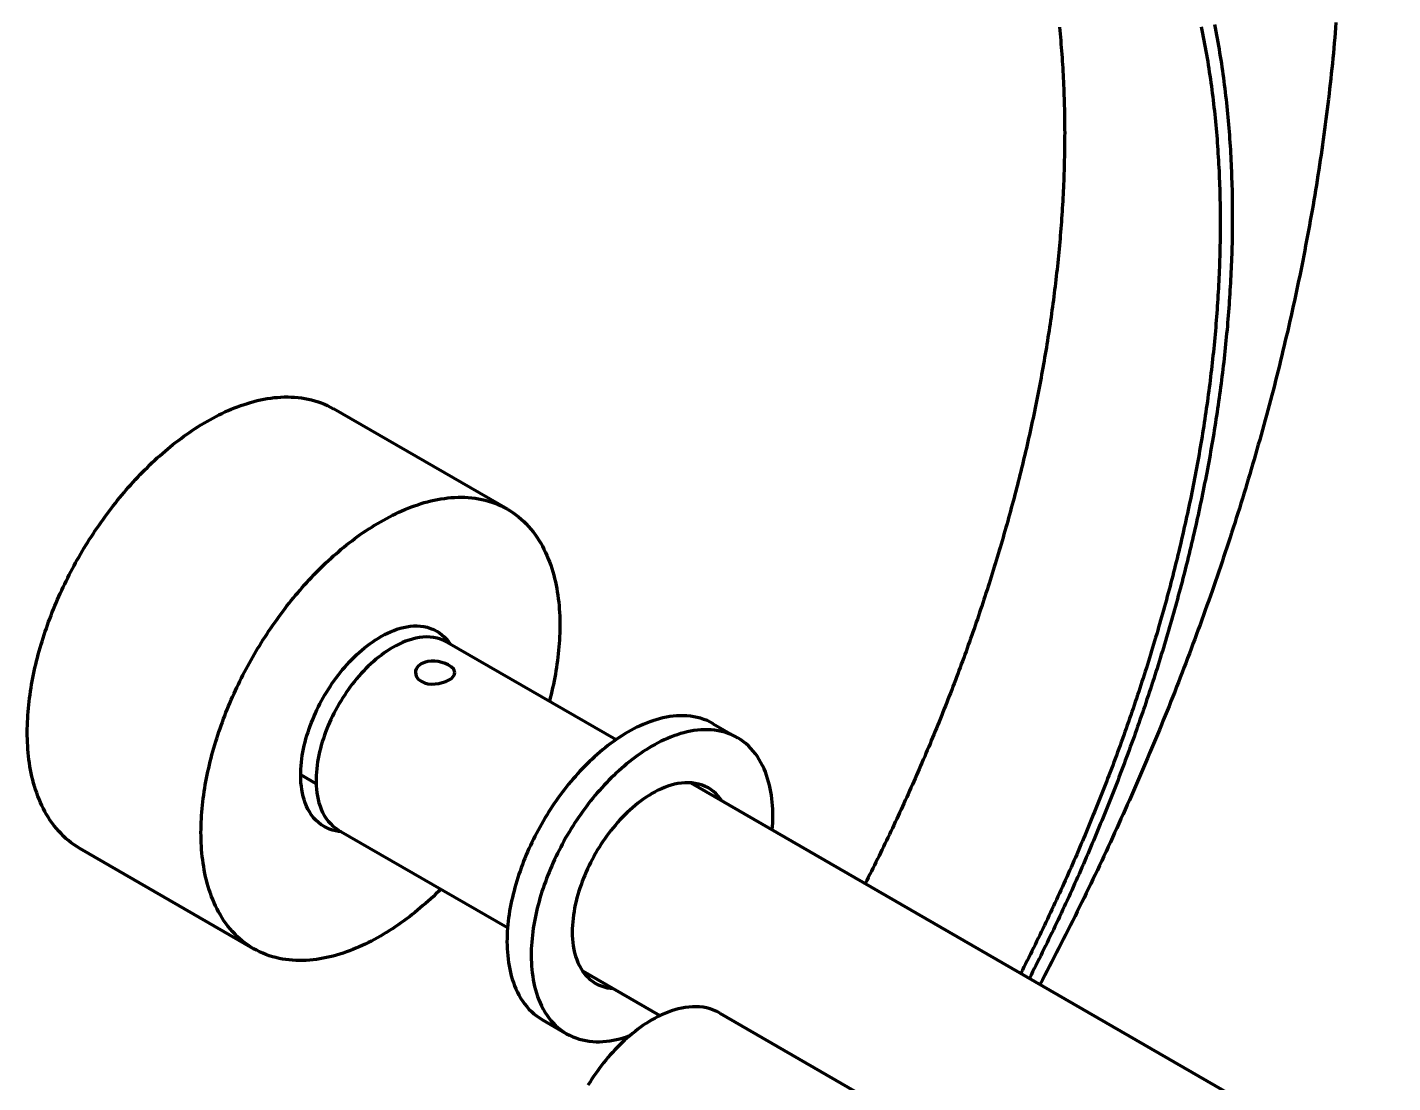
# Model space of a CAD drawing. Header units: millimetres. Extents: x 0 to 841, y 0 to 594.
# Drawn here: x 407.47 to 439.43, y 156.1 to 180.8 of the extents above; entities that cross this region are included whole.
import ezdxf

# ---------------------------------------------------------------- set-up
doc = ezdxf.new("R2010")
doc.units = ezdxf.units.MM
doc.layers.add('01-VISIBLE', color=7, linetype='CONTINUOUS', lineweight=70)

msp = doc.modelspace()

# ---------------------------------------------------------------- linework, layer by layer
at = {"layer": '01-VISIBLE'}
for p, q in [((418.702, 169.523), (414.636, 171.87)), ((417.291, 166.411), (421.248, 164.127)), ((423.523, 164.499), (424.088, 164.172)), ((414.227, 163.092), (413.865, 163.301)), ((422.999, 163.116), (495.337, 121.351)), ((414.751, 162.011), (418.708, 159.727)), ((412.762, 159.234), (408.696, 161.582)), ((420.459, 158.716), (422.275, 157.668)), ((419.523, 157.571), (420.088, 157.244)), ((423.676, 157.726), (493.152, 117.614))]:
    msp.add_line(p, q, dxfattribs=at)
for points in [[(438.099, 180.91), (438.09, 180.791), (438.08, 180.671), (438.07, 180.552), (438.059, 180.433), (438.049, 180.313), (438.038, 180.194), (438.026, 180.075), (438.014, 179.956), (438.002, 179.836), (437.99, 179.717), (437.977, 179.598), (437.964, 179.479), (437.951, 179.36), (437.937, 179.241), (437.923, 179.122), (437.909, 179.003), (437.894, 178.884), (437.879, 178.766), (437.864, 178.647), (437.849, 178.528), (437.833, 178.409), (437.817, 178.291), (437.8, 178.172), (437.784, 178.053), (437.767, 177.935), (437.749, 177.816), (437.732, 177.698), (437.714, 177.579), (437.696, 177.461), (437.677, 177.343), (437.659, 177.224), (437.64, 177.106), (437.62, 176.988), (437.601, 176.87), (437.581, 176.752), (437.561, 176.634), (437.54, 176.516), (437.519, 176.398), (437.498, 176.28), (437.477, 176.162), (437.456, 176.044), (437.434, 175.926), (437.412, 175.809), (437.389, 175.691), (437.367, 175.573), (437.344, 175.456), (437.32, 175.338), (437.297, 175.221), (437.273, 175.104), (437.249, 174.986), (437.225, 174.869), (437.2, 174.752), (437.176, 174.635), (437.151, 174.517), (437.125, 174.4), (437.1, 174.283), (437.074, 174.166), (437.048, 174.049), (437.021, 173.933), (436.995, 173.816), (436.968, 173.699), (436.941, 173.583), (436.913, 173.466), (436.886, 173.349), (436.858, 173.233), (436.83, 173.117), (436.801, 173), (436.773, 172.884), (436.744, 172.768), (436.715, 172.651), (436.685, 172.535), (436.656, 172.419), (436.626, 172.303), (436.596, 172.187), (436.565, 172.072), (436.535, 171.956), (436.504, 171.84), (436.473, 171.724), (436.441, 171.609), (436.41, 171.493), (436.378, 171.378), (436.346, 171.262), (436.313, 171.147), (436.281, 171.032), (436.248, 170.917), (436.215, 170.802), (436.182, 170.686), (436.148, 170.571), (436.115, 170.457), (436.081, 170.342), (436.047, 170.227), (436.012, 170.112), (435.978, 169.998), (435.943, 169.883), (435.908, 169.768), (435.872, 169.654), (435.837, 169.54), (435.801, 169.425), (435.765, 169.311), (435.729, 169.197), (435.692, 169.083), (435.656, 168.969), (435.619, 168.855), (435.582, 168.741), (435.544, 168.627), (435.507, 168.513), (435.469, 168.4), (435.431, 168.286), (435.393, 168.173), (435.354, 168.059), (435.316, 167.946), (435.277, 167.833), (435.238, 167.719), (435.198, 167.606), (435.159, 167.493), (435.119, 167.38), (435.079, 167.267), (435.039, 167.155), (434.999, 167.042), (434.958, 166.929), (434.917, 166.817), (434.876, 166.704), (434.835, 166.592), (434.793, 166.479), (434.752, 166.367), (434.71, 166.255), (434.668, 166.143), (434.625, 166.031), (434.583, 165.919), (434.54, 165.807), (434.497, 165.695), (434.454, 165.583), (434.411, 165.472), (434.367, 165.36), (434.324, 165.248), (434.28, 165.137), (434.235, 165.026), (434.191, 164.914), (434.147, 164.803), (434.102, 164.692), (434.057, 164.581), (434.012, 164.47), (433.966, 164.359), (433.921, 164.249), (433.875, 164.138), (433.829, 164.027), (433.783, 163.917), (433.736, 163.807), (433.69, 163.696), (433.643, 163.586), (433.596, 163.476), (433.549, 163.366), (433.501, 163.256), (433.454, 163.146), (433.406, 163.036), (433.358, 162.926), (433.31, 162.817), (433.262, 162.707), (433.213, 162.597), (433.164, 162.488), (433.115, 162.379), (433.066, 162.27), (433.017, 162.16), (432.967, 162.051), (432.918, 161.942), (432.868, 161.834), (432.817, 161.725), (432.767, 161.616), (432.717, 161.508), (432.666, 161.399), (432.615, 161.291), (432.564, 161.182), (432.513, 161.074), (432.461, 160.966), (432.41, 160.858), (432.358, 160.75), (432.306, 160.642), (432.254, 160.534), (432.201, 160.426), (432.149, 160.319), (432.096, 160.211), (432.043, 160.104), (431.99, 159.997), (431.936, 159.889), (431.883, 159.782), (431.829, 159.675), (431.775, 159.568), (431.721, 159.461), (431.667, 159.355), (431.612, 159.248), (431.558, 159.141), (431.503, 159.035), (431.448, 158.929), (431.393, 158.822), (431.337, 158.716), (431.282, 158.61), (431.226, 158.504), (431.17, 158.398)], [(431.625, 180.808), (431.633, 180.728), (431.641, 180.649), (431.648, 180.569), (431.655, 180.489), (431.662, 180.409), (431.669, 180.329), (431.675, 180.25), (431.681, 180.17), (431.687, 180.09), (431.692, 180.01), (431.697, 179.93), (431.702, 179.85), (431.707, 179.77), (431.711, 179.69), (431.716, 179.61), (431.719, 179.53), (431.723, 179.45), (431.726, 179.37), (431.73, 179.29), (431.732, 179.21), (431.735, 179.13), (431.737, 179.05), (431.74, 178.97), (431.741, 178.89), (431.743, 178.81), (431.744, 178.73), (431.745, 178.649), (431.746, 178.569), (431.747, 178.489), (431.747, 178.409), (431.748, 178.329), (431.747, 178.249), (431.747, 178.169), (431.747, 178.089), (431.746, 178.009), (431.745, 177.929), (431.743, 177.849), (431.742, 177.768), (431.74, 177.688), (431.738, 177.608), (431.736, 177.528), (431.734, 177.448), (431.731, 177.368), (431.728, 177.288), (431.725, 177.208), (431.722, 177.128), (431.718, 177.048), (431.714, 176.968), (431.71, 176.888), (431.706, 176.808), (431.702, 176.728), (431.697, 176.648), (431.692, 176.568), (431.687, 176.488), (431.682, 176.408), (431.676, 176.328), (431.671, 176.249), (431.665, 176.169), (431.659, 176.089), (431.652, 176.009), (431.646, 175.929), (431.639, 175.849), (431.632, 175.77), (431.625, 175.69), (431.617, 175.61), (431.61, 175.53), (431.602, 175.451), (431.594, 175.371), (431.586, 175.291), (431.578, 175.212), (431.569, 175.132), (431.56, 175.052), (431.551, 174.973), (431.542, 174.893), (431.533, 174.814), (431.523, 174.734), (431.513, 174.655), (431.503, 174.575), (431.493, 174.496), (431.483, 174.416), (431.472, 174.337), (431.462, 174.257), (431.451, 174.178), (431.44, 174.099), (431.429, 174.019), (431.417, 173.94), (431.405, 173.861), (431.394, 173.782), (431.382, 173.703), (431.369, 173.623), (431.357, 173.544), (431.344, 173.465), (431.332, 173.386), (431.319, 173.307), (431.306, 173.228), (431.292, 173.149), (431.279, 173.07), (431.265, 172.991), (431.252, 172.912), (431.238, 172.833), (431.223, 172.755), (431.209, 172.676), (431.195, 172.597), (431.18, 172.518), (431.165, 172.44), (431.15, 172.361), (431.135, 172.282), (431.119, 172.204), (431.104, 172.125), (431.088, 172.046), (431.072, 171.968), (431.056, 171.89), (431.04, 171.811), (431.024, 171.733), (431.007, 171.654), (430.99, 171.576), (430.974, 171.498), (430.956, 171.419), (430.939, 171.341), (430.922, 171.263), (430.904, 171.185), (430.887, 171.107), (430.869, 171.029), (430.851, 170.951), (430.833, 170.873), (430.814, 170.795), (430.796, 170.717), (430.777, 170.639), (430.758, 170.561), (430.739, 170.483), (430.72, 170.405), (430.701, 170.328), (430.681, 170.25), (430.662, 170.172), (430.642, 170.095), (430.622, 170.017), (430.602, 169.94), (430.582, 169.862), (430.562, 169.785), (430.541, 169.707), (430.52, 169.63), (430.499, 169.552), (430.479, 169.475), (430.457, 169.398), (430.436, 169.321), (430.415, 169.244), (430.393, 169.166), (430.371, 169.089), (430.349, 169.012), (430.327, 168.935), (430.305, 168.858), (430.283, 168.781), (430.26, 168.704), (430.238, 168.628), (430.215, 168.551), (430.192, 168.474), (430.169, 168.397), (430.146, 168.321), (430.123, 168.244), (430.099, 168.168), (430.075, 168.091), (430.052, 168.015), (430.028, 167.938), (430.004, 167.862), (429.979, 167.785), (429.955, 167.709), (429.931, 167.633), (429.906, 167.557), (429.881, 167.48), (429.856, 167.404), (429.831, 167.328), (429.806, 167.252), (429.781, 167.176), (429.755, 167.1), (429.73, 167.024), (429.704, 166.949), (429.678, 166.873), (429.652, 166.797), (429.626, 166.721), (429.6, 166.646), (429.573, 166.57), (429.547, 166.494), (429.52, 166.419), (429.493, 166.344), (429.466, 166.268), (429.439, 166.193), (429.412, 166.117), (429.384, 166.042), (429.357, 165.967), (429.329, 165.892), (429.301, 165.817), (429.273, 165.742), (429.245, 165.667), (429.217, 165.592), (429.189, 165.517), (429.161, 165.442), (429.132, 165.367), (429.103, 165.292), (429.074, 165.217), (429.045, 165.143), (429.016, 165.068), (428.987, 164.994), (428.958, 164.919), (428.928, 164.845), (428.899, 164.77), (428.869, 164.696), (428.839, 164.621), (428.809, 164.547), (428.779, 164.473), (428.749, 164.399), (428.718, 164.325), (428.688, 164.251), (428.657, 164.177), (428.626, 164.103), (428.596, 164.029), (428.565, 163.955), (428.533, 163.881), (428.502, 163.807), (428.471, 163.734), (428.439, 163.66), (428.408, 163.586), (428.376, 163.513), (428.344, 163.439), (428.312, 163.366), (428.28, 163.293), (428.248, 163.219), (428.215, 163.146), (428.183, 163.073), (428.15, 163), (428.117, 162.927), (428.085, 162.854), (428.052, 162.781), (428.018, 162.708), (427.985, 162.635), (427.952, 162.562), (427.918, 162.489), (427.885, 162.417), (427.851, 162.344), (427.817, 162.271), (427.783, 162.199), (427.749, 162.126), (427.715, 162.054), (427.681, 161.981), (427.646, 161.909), (427.612, 161.837), (427.577, 161.765), (427.542, 161.693), (427.507, 161.621), (427.472, 161.549), (427.437, 161.477), (427.402, 161.405), (427.366, 161.333), (427.331, 161.261), (427.295, 161.189), (427.259, 161.118), (427.223, 161.046), (427.187, 160.974), (427.151, 160.903), (427.115, 160.832), (427.079, 160.76)], [(434.944, 180.816), (434.961, 180.735), (434.977, 180.653), (434.993, 180.572), (435.009, 180.49), (435.024, 180.408), (435.039, 180.326), (435.054, 180.244), (435.068, 180.162), (435.082, 180.08), (435.096, 179.998), (435.109, 179.916), (435.122, 179.834), (435.134, 179.752), (435.147, 179.67), (435.159, 179.587), (435.17, 179.505), (435.182, 179.422), (435.193, 179.34), (435.203, 179.257), (435.214, 179.175), (435.224, 179.092), (435.233, 179.01), (435.243, 178.927), (435.252, 178.844), (435.261, 178.762), (435.269, 178.679), (435.277, 178.596), (435.285, 178.513), (435.293, 178.43), (435.3, 178.348), (435.307, 178.265), (435.314, 178.182), (435.32, 178.099), (435.326, 178.016), (435.332, 177.933), (435.337, 177.85), (435.343, 177.767), (435.348, 177.684), (435.352, 177.601), (435.357, 177.518), (435.361, 177.435), (435.364, 177.351), (435.368, 177.268), (435.371, 177.185), (435.374, 177.102), (435.377, 177.019), (435.379, 176.936), (435.381, 176.853), (435.383, 176.769), (435.385, 176.686), (435.386, 176.603), (435.387, 176.52), (435.388, 176.437), (435.389, 176.353), (435.389, 176.27), (435.389, 176.187), (435.389, 176.104), (435.388, 176.021), (435.388, 175.938), (435.387, 175.854), (435.385, 175.771), (435.384, 175.688), (435.382, 175.605), (435.38, 175.522), (435.378, 175.438), (435.375, 175.355), (435.373, 175.272), (435.37, 175.189), (435.367, 175.106), (435.363, 175.023), (435.359, 174.94), (435.355, 174.857), (435.351, 174.774), (435.347, 174.69), (435.342, 174.607), (435.337, 174.524), (435.332, 174.441), (435.327, 174.358), (435.321, 174.275), (435.316, 174.192), (435.31, 174.109), (435.303, 174.026), (435.297, 173.943), (435.29, 173.86), (435.283, 173.778), (435.276, 173.695), (435.269, 173.612), (435.261, 173.529), (435.253, 173.446), (435.245, 173.363), (435.237, 173.281), (435.228, 173.198), (435.22, 173.115), (435.211, 173.032), (435.202, 172.95), (435.192, 172.867), (435.183, 172.784), (435.173, 172.702), (435.163, 172.619), (435.153, 172.537), (435.143, 172.454), (435.132, 172.372), (435.121, 172.289), (435.11, 172.207), (435.099, 172.124), (435.088, 172.042), (435.076, 171.959), (435.064, 171.877), (435.052, 171.795), (435.04, 171.712), (435.028, 171.63), (435.015, 171.548), (435.002, 171.466), (434.989, 171.384), (434.976, 171.301), (434.963, 171.219), (434.949, 171.137), (434.936, 171.055), (434.922, 170.973), (434.907, 170.891), (434.893, 170.809), (434.879, 170.727), (434.864, 170.645), (434.849, 170.564), (434.834, 170.482), (434.819, 170.4), (434.803, 170.318), (434.787, 170.237), (434.772, 170.155), (434.756, 170.073), (434.739, 169.992), (434.723, 169.91), (434.706, 169.829), (434.69, 169.747), (434.673, 169.666), (434.656, 169.584), (434.638, 169.503), (434.621, 169.421), (434.603, 169.34), (434.585, 169.259), (434.567, 169.178), (434.549, 169.097), (434.531, 169.015), (434.512, 168.934), (434.494, 168.853), (434.475, 168.772), (434.456, 168.691), (434.436, 168.61), (434.417, 168.529), (434.397, 168.449), (434.378, 168.368), (434.358, 168.287), (434.338, 168.206), (434.318, 168.126), (434.297, 168.045), (434.277, 167.964), (434.256, 167.884), (434.235, 167.803), (434.214, 167.723), (434.193, 167.642), (434.171, 167.562), (434.15, 167.482), (434.128, 167.401), (434.106, 167.321), (434.084, 167.241), (434.062, 167.161), (434.039, 167.08), (434.017, 167), (433.994, 166.92), (433.971, 166.84), (433.948, 166.76), (433.925, 166.681), (433.902, 166.601), (433.878, 166.521), (433.854, 166.441), (433.831, 166.361), (433.807, 166.282), (433.783, 166.202), (433.758, 166.123), (433.734, 166.043), (433.709, 165.964), (433.684, 165.884), (433.66, 165.805), (433.635, 165.725), (433.609, 165.646), (433.584, 165.567), (433.558, 165.488), (433.533, 165.409), (433.507, 165.33), (433.481, 165.251), (433.455, 165.172), (433.429, 165.093), (433.402, 165.014), (433.376, 164.935), (433.349, 164.856), (433.322, 164.777), (433.295, 164.699), (433.268, 164.62), (433.241, 164.541), (433.213, 164.463), (433.185, 164.384), (433.158, 164.306), (433.13, 164.228), (433.102, 164.149), (433.074, 164.071), (433.045, 163.993), (433.017, 163.915), (432.988, 163.837), (432.959, 163.758), (432.93, 163.68), (432.901, 163.603), (432.872, 163.525), (432.843, 163.447), (432.813, 163.369), (432.784, 163.291), (432.754, 163.214), (432.724, 163.136), (432.694, 163.058), (432.664, 162.981), (432.634, 162.903), (432.603, 162.826), (432.573, 162.749), (432.542, 162.671), (432.511, 162.594), (432.48, 162.517), (432.449, 162.44), (432.417, 162.363), (432.386, 162.286), (432.354, 162.209), (432.323, 162.132), (432.291, 162.055), (432.259, 161.978), (432.227, 161.901), (432.195, 161.825), (432.162, 161.748), (432.13, 161.671), (432.097, 161.595), (432.064, 161.518), (432.031, 161.442), (431.998, 161.366), (431.965, 161.289), (431.932, 161.213), (431.898, 161.137), (431.865, 161.061), (431.831, 160.985), (431.797, 160.909), (431.763, 160.833), (431.729, 160.757), (431.695, 160.681), (431.66, 160.606), (431.626, 160.53), (431.591, 160.454), (431.556, 160.379), (431.521, 160.303), (431.486, 160.228), (431.451, 160.152), (431.416, 160.077), (431.38, 160.002), (431.345, 159.927), (431.309, 159.851), (431.273, 159.776), (431.237, 159.701), (431.201, 159.626), (431.165, 159.551), (431.129, 159.477), (431.092, 159.402), (431.056, 159.327), (431.019, 159.253), (430.982, 159.178), (430.945, 159.103), (430.908, 159.029), (430.871, 158.955), (430.833, 158.88), (430.796, 158.806), (430.758, 158.732), (430.72, 158.658)], [(435.256, 180.868), (435.273, 180.785), (435.288, 180.702), (435.304, 180.619), (435.319, 180.536), (435.334, 180.453), (435.348, 180.37), (435.362, 180.286), (435.376, 180.203), (435.39, 180.12), (435.403, 180.036), (435.416, 179.953), (435.428, 179.869), (435.44, 179.786), (435.452, 179.702), (435.463, 179.618), (435.474, 179.535), (435.485, 179.451), (435.496, 179.367), (435.506, 179.283), (435.516, 179.199), (435.525, 179.115), (435.534, 179.031), (435.543, 178.948), (435.552, 178.863), (435.56, 178.779), (435.568, 178.695), (435.576, 178.611), (435.583, 178.527), (435.59, 178.443), (435.597, 178.359), (435.603, 178.275), (435.609, 178.19), (435.615, 178.106), (435.621, 178.022), (435.626, 177.938), (435.631, 177.853), (435.635, 177.769), (435.64, 177.685), (435.644, 177.6), (435.648, 177.516), (435.651, 177.431), (435.654, 177.347), (435.657, 177.263), (435.66, 177.178), (435.662, 177.094), (435.665, 177.009), (435.666, 176.925), (435.668, 176.841), (435.669, 176.756), (435.67, 176.672), (435.671, 176.587), (435.672, 176.503), (435.672, 176.418), (435.672, 176.334), (435.672, 176.249), (435.671, 176.165), (435.67, 176.08), (435.669, 175.996), (435.668, 175.912), (435.666, 175.827), (435.665, 175.743), (435.662, 175.658), (435.66, 175.574), (435.658, 175.489), (435.655, 175.405), (435.652, 175.321), (435.648, 175.236), (435.645, 175.152), (435.641, 175.068), (435.637, 174.983), (435.633, 174.899), (435.628, 174.815), (435.623, 174.73), (435.618, 174.646), (435.613, 174.562), (435.608, 174.477), (435.602, 174.393), (435.596, 174.309), (435.59, 174.225), (435.583, 174.14), (435.577, 174.056), (435.57, 173.972), (435.563, 173.888), (435.556, 173.804), (435.548, 173.72), (435.54, 173.636), (435.532, 173.551), (435.524, 173.467), (435.516, 173.383), (435.507, 173.299), (435.498, 173.215), (435.489, 173.131), (435.48, 173.047), (435.47, 172.964), (435.461, 172.88), (435.451, 172.796), (435.44, 172.712), (435.43, 172.628), (435.42, 172.544), (435.409, 172.461), (435.398, 172.377), (435.387, 172.293), (435.375, 172.209), (435.364, 172.126), (435.352, 172.042), (435.34, 171.959), (435.327, 171.875), (435.315, 171.792), (435.302, 171.708), (435.29, 171.625), (435.277, 171.541), (435.263, 171.458), (435.25, 171.374), (435.236, 171.291), (435.222, 171.208), (435.208, 171.124), (435.194, 171.041), (435.18, 170.958), (435.165, 170.875), (435.15, 170.792), (435.135, 170.708), (435.12, 170.625), (435.105, 170.542), (435.089, 170.459), (435.073, 170.376), (435.058, 170.293), (435.041, 170.211), (435.025, 170.128), (435.009, 170.045), (434.992, 169.962), (434.975, 169.879), (434.958, 169.797), (434.941, 169.714), (434.923, 169.631), (434.906, 169.549), (434.888, 169.466), (434.87, 169.384), (434.852, 169.301), (434.833, 169.219), (434.815, 169.136), (434.796, 169.054), (434.777, 168.972), (434.758, 168.889), (434.739, 168.807), (434.72, 168.725), (434.7, 168.643), (434.68, 168.561), (434.661, 168.479), (434.64, 168.397), (434.62, 168.315), (434.6, 168.233), (434.579, 168.151), (434.558, 168.069), (434.537, 167.987), (434.516, 167.905), (434.495, 167.824), (434.474, 167.742), (434.452, 167.66), (434.43, 167.579), (434.408, 167.497), (434.386, 167.416), (434.364, 167.334), (434.341, 167.253), (434.319, 167.171), (434.296, 167.09), (434.273, 167.009), (434.25, 166.927), (434.227, 166.846), (434.203, 166.765), (434.18, 166.684), (434.156, 166.603), (434.132, 166.522), (434.108, 166.441), (434.084, 166.36), (434.059, 166.279), (434.035, 166.198), (434.01, 166.118), (433.985, 166.037), (433.96, 165.956), (433.935, 165.876), (433.91, 165.795), (433.884, 165.715), (433.859, 165.634), (433.833, 165.554), (433.807, 165.473), (433.781, 165.393), (433.755, 165.313), (433.728, 165.233), (433.702, 165.152), (433.675, 165.072), (433.648, 164.992), (433.621, 164.912), (433.594, 164.832), (433.566, 164.752), (433.539, 164.673), (433.511, 164.593), (433.484, 164.513), (433.456, 164.433), (433.428, 164.354), (433.399, 164.274), (433.371, 164.194), (433.342, 164.115), (433.314, 164.036), (433.285, 163.956), (433.256, 163.877), (433.227, 163.798), (433.198, 163.718), (433.168, 163.639), (433.139, 163.56), (433.109, 163.481), (433.079, 163.402), (433.049, 163.323), (433.019, 163.244), (432.989, 163.165), (432.958, 163.087), (432.928, 163.008), (432.897, 162.929), (432.866, 162.85), (432.835, 162.772), (432.804, 162.693), (432.773, 162.615), (432.742, 162.537), (432.71, 162.458), (432.678, 162.38), (432.647, 162.302), (432.615, 162.224), (432.582, 162.145), (432.55, 162.067), (432.518, 161.989), (432.485, 161.911), (432.453, 161.834), (432.42, 161.756), (432.387, 161.678), (432.354, 161.6), (432.321, 161.523), (432.287, 161.445), (432.254, 161.367), (432.22, 161.29), (432.186, 161.213), (432.153, 161.135), (432.119, 161.058), (432.084, 160.981), (432.05, 160.904), (432.016, 160.826), (431.981, 160.749), (431.946, 160.672), (431.912, 160.595), (431.877, 160.519), (431.842, 160.442), (431.806, 160.365), (431.771, 160.288), (431.735, 160.212), (431.7, 160.135), (431.664, 160.059), (431.628, 159.982), (431.592, 159.906), (431.556, 159.829), (431.52, 159.753), (431.483, 159.677), (431.447, 159.601), (431.41, 159.525), (431.373, 159.449), (431.336, 159.373), (431.299, 159.297), (431.262, 159.221), (431.225, 159.145), (431.187, 159.07), (431.149, 158.994), (431.112, 158.919), (431.074, 158.843), (431.036, 158.768), (430.998, 158.692), (430.96, 158.617), (430.921, 158.542)], [(408.696, 161.582), (408.627, 161.623), (408.56, 161.667), (408.495, 161.714), (408.432, 161.764), (408.371, 161.815), (408.312, 161.87), (408.255, 161.926), (408.2, 161.985), (408.148, 162.045), (408.097, 162.107), (408.049, 162.171), (408.003, 162.237), (407.96, 162.304), (407.918, 162.372), (407.878, 162.442), (407.841, 162.513), (407.806, 162.585), (407.773, 162.658), (407.741, 162.732), (407.712, 162.806), (407.685, 162.882), (407.659, 162.957), (407.635, 163.034), (407.613, 163.111), (407.593, 163.189), (407.574, 163.266), (407.557, 163.345), (407.542, 163.423), (407.528, 163.502), (407.516, 163.581), (407.505, 163.661), (407.495, 163.74), (407.487, 163.82), (407.48, 163.9), (407.475, 163.98), (407.471, 164.06), (407.468, 164.14), (407.466, 164.22), (407.465, 164.3), (407.466, 164.38), (407.468, 164.46), (407.47, 164.54), (407.474, 164.62), (407.479, 164.7), (407.485, 164.78), (407.492, 164.86), (407.5, 164.94), (407.509, 165.02), (407.518, 165.099), (407.529, 165.178), (407.541, 165.258), (407.553, 165.337), (407.566, 165.416), (407.581, 165.495), (407.596, 165.574), (407.611, 165.652), (407.628, 165.73), (407.645, 165.809), (407.663, 165.887), (407.682, 165.965), (407.702, 166.042), (407.722, 166.12), (407.744, 166.197), (407.765, 166.274), (407.788, 166.351), (407.811, 166.428), (407.835, 166.504), (407.86, 166.58), (407.885, 166.656), (407.911, 166.732), (407.938, 166.808), (407.965, 166.883), (407.993, 166.958), (408.021, 167.033), (408.05, 167.108), (408.08, 167.182), (408.111, 167.256), (408.142, 167.33), (408.173, 167.404), (408.205, 167.477), (408.238, 167.55), (408.271, 167.623), (408.305, 167.696), (408.34, 167.768), (408.375, 167.84), (408.411, 167.912), (408.447, 167.983), (408.484, 168.054), (408.521, 168.125), (408.559, 168.196), (408.597, 168.266), (408.636, 168.336), (408.676, 168.406), (408.716, 168.475), (408.756, 168.544), (408.798, 168.613), (408.839, 168.682), (408.881, 168.75), (408.924, 168.817), (408.967, 168.885), (409.011, 168.952), (409.056, 169.019), (409.1, 169.085), (409.146, 169.151), (409.192, 169.217), (409.238, 169.282), (409.285, 169.347), (409.332, 169.412), (409.38, 169.476), (409.429, 169.54), (409.478, 169.603), (409.527, 169.666), (409.578, 169.729), (409.628, 169.791), (409.679, 169.852), (409.731, 169.914), (409.783, 169.974), (409.836, 170.035), (409.889, 170.095), (409.943, 170.154), (409.997, 170.213), (410.052, 170.272), (410.107, 170.33), (410.163, 170.387), (410.219, 170.444), (410.276, 170.5), (410.333, 170.556), (410.391, 170.612), (410.45, 170.666), (410.509, 170.721), (410.569, 170.774), (410.629, 170.827), (410.689, 170.879), (410.751, 170.931), (410.812, 170.982), (410.875, 171.032), (410.938, 171.082), (411.001, 171.131), (411.065, 171.179), (411.13, 171.227), (411.195, 171.273), (411.26, 171.319), (411.327, 171.364), (411.393, 171.409), (411.461, 171.452), (411.529, 171.494), (411.597, 171.536), (411.666, 171.576), (411.736, 171.616), (411.806, 171.654), (411.877, 171.692), (411.949, 171.728), (412.02, 171.763), (412.093, 171.798), (412.166, 171.83), (412.24, 171.862), (412.314, 171.892), (412.389, 171.921), (412.464, 171.948), (412.54, 171.974), (412.616, 171.999), (412.693, 172.022), (412.77, 172.043), (412.848, 172.062), (412.926, 172.08), (413.005, 172.096), (413.083, 172.11), (413.163, 172.122), (413.242, 172.132), (413.322, 172.139), (413.402, 172.145), (413.482, 172.148), (413.562, 172.148), (413.642, 172.147), (413.722, 172.142), (413.802, 172.135), (413.881, 172.125), (413.961, 172.113), (414.039, 172.098), (414.117, 172.079), (414.195, 172.058), (414.271, 172.034), (414.346, 172.007), (414.421, 171.977), (414.494, 171.945), (414.566, 171.909), (414.636, 171.87)], [(412.762, 159.234), (412.693, 159.276), (412.626, 159.32), (412.561, 159.367), (412.498, 159.416), (412.437, 159.468), (412.378, 159.522), (412.321, 159.579), (412.266, 159.637), (412.214, 159.698), (412.163, 159.76), (412.115, 159.824), (412.069, 159.889), (412.025, 159.957), (411.984, 160.025), (411.944, 160.095), (411.907, 160.166), (411.872, 160.238), (411.838, 160.31), (411.807, 160.384), (411.778, 160.459), (411.75, 160.534), (411.725, 160.61), (411.701, 160.687), (411.679, 160.764), (411.659, 160.841), (411.64, 160.919), (411.623, 160.997), (411.608, 161.076), (411.594, 161.155), (411.582, 161.234), (411.571, 161.313), (411.561, 161.393), (411.553, 161.473), (411.546, 161.552), (411.541, 161.632), (411.537, 161.712), (411.534, 161.793), (411.532, 161.873), (411.531, 161.953), (411.532, 162.033), (411.534, 162.113), (411.536, 162.193), (411.54, 162.273), (411.545, 162.353), (411.551, 162.433), (411.558, 162.513), (411.566, 162.592), (411.575, 162.672), (411.584, 162.752), (411.595, 162.831), (411.606, 162.91), (411.619, 162.99), (411.632, 163.069), (411.646, 163.147), (411.661, 163.226), (411.677, 163.305), (411.694, 163.383), (411.711, 163.461), (411.729, 163.539), (411.748, 163.617), (411.768, 163.695), (411.788, 163.772), (411.809, 163.85), (411.831, 163.927), (411.854, 164.004), (411.877, 164.08), (411.901, 164.157), (411.926, 164.233), (411.951, 164.309), (411.977, 164.385), (412.004, 164.46), (412.031, 164.536), (412.059, 164.611), (412.087, 164.686), (412.116, 164.76), (412.146, 164.835), (412.176, 164.909), (412.207, 164.983), (412.239, 165.056), (412.271, 165.13), (412.304, 165.203), (412.337, 165.276), (412.371, 165.348), (412.406, 165.421), (412.441, 165.493), (412.476, 165.564), (412.513, 165.636), (412.549, 165.707), (412.587, 165.778), (412.625, 165.849), (412.663, 165.919), (412.702, 165.989), (412.742, 166.059), (412.782, 166.128), (412.822, 166.197), (412.863, 166.266), (412.905, 166.334), (412.947, 166.402), (412.99, 166.47), (413.033, 166.537), (413.077, 166.605), (413.121, 166.671), (413.166, 166.738), (413.212, 166.804), (413.257, 166.869), (413.304, 166.935), (413.351, 167), (413.398, 167.064), (413.446, 167.128), (413.495, 167.192), (413.544, 167.256), (413.593, 167.319), (413.643, 167.381), (413.694, 167.443), (413.745, 167.505), (413.797, 167.566), (413.849, 167.627), (413.902, 167.687), (413.955, 167.747), (414.008, 167.807), (414.063, 167.866), (414.117, 167.924), (414.173, 167.982), (414.229, 168.04), (414.285, 168.097), (414.342, 168.153), (414.399, 168.209), (414.457, 168.264), (414.516, 168.319), (414.575, 168.373), (414.634, 168.427), (414.695, 168.48), (414.755, 168.532), (414.816, 168.584), (414.878, 168.635), (414.941, 168.685), (415.003, 168.735), (415.067, 168.784), (415.131, 168.832), (415.195, 168.879), (415.26, 168.926), (415.326, 168.972), (415.392, 169.017), (415.459, 169.061), (415.527, 169.104), (415.595, 169.147), (415.663, 169.188), (415.732, 169.229), (415.802, 169.268), (415.872, 169.307), (415.943, 169.344), (416.014, 169.381), (416.086, 169.416), (416.159, 169.45), (416.232, 169.483), (416.306, 169.514), (416.38, 169.545), (416.455, 169.574), (416.53, 169.601), (416.606, 169.627), (416.682, 169.651), (416.759, 169.674), (416.836, 169.695), (416.914, 169.715), (416.992, 169.733), (417.07, 169.749), (417.149, 169.762), (417.229, 169.774), (417.308, 169.784), (417.388, 169.792), (417.468, 169.797), (417.548, 169.8), (417.628, 169.801), (417.708, 169.799), (417.788, 169.795), (417.868, 169.788), (417.947, 169.778), (418.026, 169.766), (418.105, 169.75), (418.183, 169.732), (418.26, 169.711), (418.337, 169.687), (418.412, 169.66), (418.487, 169.63), (418.56, 169.597), (418.631, 169.561), (418.702, 169.523)], [(418.702, 169.523), (418.771, 169.481), (418.838, 169.436), (418.903, 169.389), (418.967, 169.339), (419.028, 169.287), (419.088, 169.232), (419.145, 169.176), (419.2, 169.117), (419.253, 169.056), (419.303, 168.993), (419.352, 168.928), (419.398, 168.862), (419.442, 168.794), (419.483, 168.725), (419.523, 168.655), (419.56, 168.583), (419.596, 168.511), (419.629, 168.437), (419.66, 168.363), (419.689, 168.287), (419.717, 168.212), (419.742, 168.135), (419.766, 168.058), (419.788, 167.98), (419.808, 167.902), (419.826, 167.823), (419.843, 167.744), (419.858, 167.665), (419.872, 167.586), (419.884, 167.506), (419.895, 167.426), (419.904, 167.346), (419.912, 167.265), (419.918, 167.185), (419.923, 167.104), (419.927, 167.024), (419.93, 166.943), (419.931, 166.863), (419.932, 166.782), (419.931, 166.701), (419.929, 166.62), (419.926, 166.54), (419.922, 166.459), (419.916, 166.379), (419.91, 166.298), (419.903, 166.218), (419.895, 166.138), (419.885, 166.057), (419.875, 165.977), (419.864, 165.897), (419.852, 165.818), (419.839, 165.738), (419.826, 165.658), (419.811, 165.579), (419.796, 165.5), (419.779, 165.421), (419.762, 165.342), (419.744, 165.263), (419.726, 165.185), (419.706, 165.106), (419.686, 165.028)], [(414.412, 162.092), (414.344, 162.135), (414.281, 162.185), (414.222, 162.239), (414.168, 162.298), (414.119, 162.362), (414.075, 162.429), (414.035, 162.499), (414.001, 162.571), (413.971, 162.646), (413.945, 162.722), (413.923, 162.799), (413.905, 162.877), (413.891, 162.956), (413.88, 163.035), (413.872, 163.115), (413.867, 163.195), (413.865, 163.276), (413.865, 163.356), (413.868, 163.436), (413.874, 163.516), (413.881, 163.596), (413.891, 163.675), (413.903, 163.755), (413.916, 163.834), (413.932, 163.913), (413.949, 163.991), (413.968, 164.069), (413.989, 164.146), (414.012, 164.223), (414.036, 164.3), (414.061, 164.376), (414.088, 164.452), (414.116, 164.527), (414.146, 164.601), (414.177, 164.675), (414.21, 164.748), (414.244, 164.821), (414.279, 164.893), (414.315, 164.965), (414.353, 165.036), (414.392, 165.106), (414.432, 165.175), (414.473, 165.244), (414.516, 165.312), (414.559, 165.379), (414.604, 165.446), (414.65, 165.511), (414.698, 165.576), (414.746, 165.64), (414.796, 165.703), (414.846, 165.765), (414.898, 165.827), (414.952, 165.887), (415.006, 165.946), (415.061, 166.004), (415.118, 166.06), (415.176, 166.116), (415.235, 166.17), (415.296, 166.223), (415.357, 166.274), (415.42, 166.324), (415.484, 166.372), (415.55, 166.419), (415.616, 166.463), (415.684, 166.506), (415.753, 166.547), (415.824, 166.585), (415.896, 166.621), (415.969, 166.654), (416.043, 166.684), (416.119, 166.711), (416.195, 166.734), (416.273, 166.754), (416.352, 166.77), (416.431, 166.781), (416.511, 166.787), (416.592, 166.788), (416.672, 166.784), (416.751, 166.773), (416.829, 166.756), (416.906, 166.732), (416.98, 166.702), (417.052, 166.665)], [(417.291, 166.411), (417.217, 166.449), (417.14, 166.48), (417.059, 166.503), (416.977, 166.519), (416.894, 166.528), (416.811, 166.53), (416.727, 166.526), (416.644, 166.516), (416.562, 166.501), (416.481, 166.481), (416.401, 166.457), (416.322, 166.429), (416.245, 166.398), (416.169, 166.363), (416.095, 166.326), (416.021, 166.285)], [(417.052, 166.665), (417.112, 166.626), (417.17, 166.583), (417.223, 166.536), (417.273, 166.484), (417.319, 166.429), (417.361, 166.37)], [(416.021, 166.285), (415.952, 166.244), (415.885, 166.2), (415.818, 166.155), (415.753, 166.107), (415.69, 166.058), (415.627, 166.007), (415.566, 165.955), (415.507, 165.901), (415.448, 165.845), (415.391, 165.789), (415.335, 165.731), (415.28, 165.672), (415.227, 165.612), (415.174, 165.551), (415.123, 165.489), (415.073, 165.425), (415.025, 165.361), (414.978, 165.296), (414.931, 165.23), (414.887, 165.163), (414.843, 165.096), (414.801, 165.027), (414.759, 164.958), (414.72, 164.888), (414.681, 164.818), (414.644, 164.746), (414.608, 164.674), (414.573, 164.602), (414.54, 164.528), (414.508, 164.454), (414.478, 164.38), (414.449, 164.305), (414.421, 164.229), (414.395, 164.153), (414.371, 164.076), (414.348, 163.999), (414.327, 163.921), (414.308, 163.843), (414.29, 163.765), (414.275, 163.686), (414.261, 163.606), (414.25, 163.527), (414.24, 163.447), (414.233, 163.367), (414.228, 163.286), (414.226, 163.206), (414.226, 163.125), (414.229, 163.045), (414.235, 162.965), (414.244, 162.885), (414.257, 162.805), (414.273, 162.726), (414.293, 162.649), (414.318, 162.572), (414.346, 162.497), (414.379, 162.423), (414.417, 162.352), (414.46, 162.284), (414.509, 162.22), (414.562, 162.16), (414.62, 162.105), (414.684, 162.055), (414.751, 162.011)], [(416.686, 165.901), (416.65, 165.878), (416.618, 165.849), (416.591, 165.817), (416.57, 165.779), (416.556, 165.739), (416.551, 165.696)], [(417.471, 165.696), (417.446, 165.773), (417.389, 165.832), (417.32, 165.876), (417.245, 165.91), (417.167, 165.936), (417.086, 165.953), (417.005, 165.962), (416.922, 165.963), (416.841, 165.955), (416.761, 165.935), (416.686, 165.901)], [(416.551, 165.696), (416.569, 165.614), (416.617, 165.544), (416.684, 165.493), (416.761, 165.458), (416.844, 165.437), (416.928, 165.429), (417.013, 165.431), (417.097, 165.442), (417.18, 165.461), (417.26, 165.489), (417.337, 165.526)], [(417.337, 165.526), (417.369, 165.546), (417.399, 165.569), (417.426, 165.595), (417.449, 165.625), (417.465, 165.659), (417.471, 165.696)], [(423.523, 164.499), (423.451, 164.537), (423.378, 164.571), (423.303, 164.601), (423.226, 164.626), (423.147, 164.646), (423.068, 164.663), (422.988, 164.675), (422.907, 164.682), (422.827, 164.686), (422.746, 164.686), (422.665, 164.682), (422.584, 164.675), (422.504, 164.665), (422.424, 164.651), (422.345, 164.635), (422.266, 164.615), (422.188, 164.593), (422.111, 164.569), (422.035, 164.543), (421.959, 164.514), (421.884, 164.483), (421.81, 164.45), (421.737, 164.415), (421.665, 164.379), (421.593, 164.341), (421.523, 164.301)], [(421.523, 164.301), (421.453, 164.26), (421.385, 164.217), (421.317, 164.174), (421.25, 164.128), (421.184, 164.082), (421.119, 164.034), (421.055, 163.986), (420.991, 163.936), (420.929, 163.885), (420.867, 163.833), (420.806, 163.781), (420.746, 163.727), (420.687, 163.672), (420.628, 163.617), (420.57, 163.56), (420.513, 163.503), (420.457, 163.445), (420.402, 163.387), (420.347, 163.327), (420.294, 163.267), (420.241, 163.206), (420.189, 163.145), (420.137, 163.082), (420.087, 163.02), (420.037, 162.956), (419.988, 162.892), (419.94, 162.827), (419.892, 162.762), (419.846, 162.696), (419.8, 162.63), (419.755, 162.563), (419.71, 162.496), (419.667, 162.428), (419.624, 162.359), (419.582, 162.291), (419.541, 162.221), (419.501, 162.151), (419.461, 162.081), (419.423, 162.01), (419.385, 161.939), (419.348, 161.867), (419.312, 161.795), (419.276, 161.723), (419.242, 161.65), (419.208, 161.576), (419.176, 161.503), (419.144, 161.429), (419.113, 161.354), (419.083, 161.279), (419.054, 161.204), (419.026, 161.128), (418.999, 161.052), (418.973, 160.976), (418.948, 160.899), (418.924, 160.822), (418.901, 160.745), (418.878, 160.668), (418.858, 160.59), (418.838, 160.511), (418.819, 160.433), (418.801, 160.354), (418.785, 160.275), (418.77, 160.196), (418.756, 160.117), (418.744, 160.037), (418.732, 159.957), (418.722, 159.877), (418.714, 159.797), (418.707, 159.716), (418.701, 159.636), (418.697, 159.555), (418.695, 159.475), (418.694, 159.394), (418.695, 159.314), (418.698, 159.233), (418.703, 159.152), (418.71, 159.072), (418.718, 158.992), (418.729, 158.912), (418.742, 158.832), (418.757, 158.753), (418.775, 158.674), (418.795, 158.596), (418.818, 158.519), (418.843, 158.442), (418.871, 158.367), (418.902, 158.292), (418.937, 158.219), (418.974, 158.148), (419.014, 158.078), (419.058, 158.01), (419.105, 157.945), (419.155, 157.882), (419.208, 157.821), (419.265, 157.764), (419.325, 157.71), (419.388, 157.66), (419.454, 157.613), (419.523, 157.571)], [(424.088, 164.172), (424.017, 164.211), (423.944, 164.245), (423.868, 164.274), (423.791, 164.299), (423.713, 164.32), (423.634, 164.336), (423.554, 164.348), (423.473, 164.356), (423.392, 164.359), (423.311, 164.359), (423.23, 164.356), (423.15, 164.348), (423.07, 164.338), (422.99, 164.324), (422.91, 164.308), (422.832, 164.289), (422.754, 164.267), (422.677, 164.243), (422.6, 164.216), (422.525, 164.187), (422.45, 164.156), (422.376, 164.123), (422.303, 164.089), (422.23, 164.052), (422.159, 164.014), (422.088, 163.974)], [(422.088, 163.974), (422.019, 163.933), (421.95, 163.891), (421.883, 163.847), (421.816, 163.802), (421.75, 163.755), (421.685, 163.708), (421.621, 163.659), (421.557, 163.609), (421.494, 163.559), (421.433, 163.507), (421.372, 163.454), (421.312, 163.4), (421.252, 163.346), (421.194, 163.29), (421.136, 163.234), (421.079, 163.177), (421.023, 163.119), (420.968, 163.06), (420.913, 163), (420.859, 162.94), (420.806, 162.879), (420.754, 162.818), (420.703, 162.756), (420.652, 162.693), (420.603, 162.63), (420.554, 162.565), (420.505, 162.501), (420.458, 162.436), (420.411, 162.37), (420.365, 162.304), (420.32, 162.237), (420.276, 162.169), (420.232, 162.101), (420.19, 162.033), (420.148, 161.964), (420.107, 161.895), (420.066, 161.825), (420.027, 161.754), (419.988, 161.684), (419.951, 161.612), (419.914, 161.541), (419.877, 161.469), (419.842, 161.396), (419.808, 161.323), (419.774, 161.25), (419.741, 161.176), (419.71, 161.102), (419.679, 161.027), (419.649, 160.953), (419.62, 160.877), (419.592, 160.802), (419.565, 160.726), (419.539, 160.649), (419.513, 160.573), (419.489, 160.496), (419.466, 160.419), (419.444, 160.341), (419.423, 160.263), (419.403, 160.185), (419.385, 160.106), (419.367, 160.028), (419.351, 159.949), (419.336, 159.869), (419.322, 159.79), (419.309, 159.71), (419.298, 159.63), (419.288, 159.55), (419.28, 159.47), (419.273, 159.39), (419.267, 159.309), (419.263, 159.229), (419.261, 159.148), (419.26, 159.068), (419.261, 158.987), (419.264, 158.906), (419.269, 158.826), (419.275, 158.745), (419.284, 158.665), (419.295, 158.585), (419.308, 158.506), (419.323, 158.427), (419.341, 158.348), (419.361, 158.27), (419.383, 158.192), (419.409, 158.116), (419.437, 158.04), (419.468, 157.966), (419.502, 157.893), (419.539, 157.821), (419.58, 157.751), (419.623, 157.684), (419.67, 157.618), (419.721, 157.555), (419.774, 157.495), (419.831, 157.437), (419.891, 157.383), (419.954, 157.333), (420.02, 157.287), (420.088, 157.244)], [(424.903, 162.016), (424.909, 162.097), (424.913, 162.178), (424.916, 162.259), (424.917, 162.34), (424.916, 162.421), (424.913, 162.502), (424.909, 162.583), (424.902, 162.663), (424.894, 162.744), (424.883, 162.824), (424.87, 162.904), (424.855, 162.984), (424.838, 163.063), (424.818, 163.141), (424.795, 163.219), (424.77, 163.296), (424.742, 163.372), (424.71, 163.447), (424.676, 163.52), (424.639, 163.592), (424.599, 163.663), (424.555, 163.731), (424.508, 163.797), (424.458, 163.86), (424.404, 163.921), (424.347, 163.978), (424.287, 164.033), (424.224, 164.083), (424.157, 164.13), (424.088, 164.172)], [(423.408, 162.995), (423.336, 163.032), (423.26, 163.063), (423.182, 163.087), (423.102, 163.104), (423.021, 163.114), (422.94, 163.118), (422.858, 163.117), (422.776, 163.109), (422.696, 163.097), (422.616, 163.081), (422.537, 163.06), (422.459, 163.035), (422.382, 163.007), (422.307, 162.975), (422.233, 162.941), (422.16, 162.904), (422.088, 162.864)], [(423.153, 163.027), (423.144, 163.04), (423.134, 163.053), (423.125, 163.067), (423.115, 163.079), (423.105, 163.092), (423.095, 163.105)], [(422.088, 162.864), (422.019, 162.822), (421.951, 162.778), (421.884, 162.733), (421.818, 162.685), (421.754, 162.636), (421.691, 162.585), (421.629, 162.532), (421.568, 162.478), (421.509, 162.423), (421.451, 162.366), (421.394, 162.309), (421.339, 162.25), (421.284, 162.189), (421.231, 162.128), (421.179, 162.066), (421.128, 162.003), (421.079, 161.939), (421.031, 161.874), (420.983, 161.808), (420.937, 161.741), (420.893, 161.673), (420.849, 161.605), (420.807, 161.536), (420.766, 161.466), (420.726, 161.395), (420.687, 161.324), (420.65, 161.252), (420.614, 161.179), (420.579, 161.106), (420.546, 161.032), (420.514, 160.958), (420.483, 160.882), (420.454, 160.807), (420.427, 160.731), (420.4, 160.654), (420.376, 160.577), (420.353, 160.499), (420.331, 160.421), (420.311, 160.342), (420.293, 160.263), (420.277, 160.184), (420.263, 160.104), (420.25, 160.024), (420.24, 159.943), (420.232, 159.863), (420.226, 159.782), (420.223, 159.701), (420.222, 159.62), (420.223, 159.539), (420.228, 159.458), (420.235, 159.377), (420.246, 159.297), (420.26, 159.217), (420.278, 159.138), (420.3, 159.06), (420.325, 158.983), (420.355, 158.907), (420.39, 158.834), (420.429, 158.763), (420.473, 158.695), (420.523, 158.631), (420.577, 158.571), (420.636, 158.516), (420.7, 158.466), (420.768, 158.422)], [(423.718, 162.7), (423.676, 162.759), (423.63, 162.814), (423.58, 162.865), (423.527, 162.913), (423.469, 162.956), (423.408, 162.995)], [(414.821, 161.971), (414.75, 161.978), (414.679, 161.991), (414.609, 162.008), (414.541, 162.031), (414.475, 162.059), (414.412, 162.092)], [(417.146, 160.629), (417.088, 160.572), (417.029, 160.515), (416.97, 160.459), (416.91, 160.403), (416.849, 160.349), (416.788, 160.294), (416.726, 160.241), (416.664, 160.188), (416.601, 160.136), (416.538, 160.084), (416.474, 160.033), (416.409, 159.983), (416.344, 159.934), (416.278, 159.886), (416.212, 159.838), (416.145, 159.791), (416.078, 159.745), (416.01, 159.7), (415.941, 159.656), (415.872, 159.612), (415.802, 159.57), (415.732, 159.529)], [(415.732, 159.529), (415.662, 159.489), (415.592, 159.45), (415.521, 159.413), (415.449, 159.377), (415.377, 159.341), (415.305, 159.307), (415.232, 159.274), (415.158, 159.243), (415.084, 159.213), (415.009, 159.184), (414.934, 159.156), (414.858, 159.13), (414.782, 159.106), (414.705, 159.083), (414.628, 159.062), (414.55, 159.042), (414.472, 159.024), (414.393, 159.009), (414.314, 158.995), (414.235, 158.983), (414.155, 158.973), (414.076, 158.965), (413.996, 158.96), (413.916, 158.957), (413.835, 158.956), (413.755, 158.958), (413.675, 158.962), (413.596, 158.969), (413.516, 158.979), (413.437, 158.991), (413.358, 159.007), (413.28, 159.025), (413.203, 159.046), (413.126, 159.07), (413.051, 159.097), (412.977, 159.127), (412.903, 159.16), (412.832, 159.196), (412.762, 159.234)], [(420.516, 158.638), (420.532, 158.636), (420.548, 158.634), (420.564, 158.632), (420.58, 158.63), (420.596, 158.629), (420.613, 158.628)], [(420.768, 158.422), (420.832, 158.389), (420.898, 158.361), (420.966, 158.338), (421.036, 158.32), (421.107, 158.308), (421.178, 158.301)], [(422.088, 157.569), (422.019, 157.528), (421.952, 157.485), (421.885, 157.441), (421.819, 157.395), (421.754, 157.347), (421.691, 157.298), (421.628, 157.248), (421.567, 157.197), (421.506, 157.144), (421.447, 157.09), (421.388, 157.035), (421.331, 156.979), (421.274, 156.922), (421.219, 156.864), (421.164, 156.806), (421.111, 156.746), (421.058, 156.685), (421.007, 156.624), (420.956, 156.561), (420.907, 156.498), (420.858, 156.434), (420.81, 156.37), (420.764, 156.305), (420.718, 156.239), (420.673, 156.172), (420.63, 156.105), (420.587, 156.037)], [(423.676, 157.726), (423.602, 157.765), (423.525, 157.798), (423.446, 157.825), (423.365, 157.846), (423.283, 157.861), (423.2, 157.871), (423.117, 157.875), (423.033, 157.874), (422.95, 157.868), (422.867, 157.858), (422.785, 157.843), (422.703, 157.825), (422.623, 157.803), (422.543, 157.778), (422.465, 157.749), (422.387, 157.718), (422.311, 157.685), (422.235, 157.648), (422.161, 157.61), (422.088, 157.569)], [(420.088, 157.244), (420.159, 157.206), (420.232, 157.172), (420.307, 157.143), (420.384, 157.118), (420.461, 157.097), (420.54, 157.081), (420.62, 157.069), (420.7, 157.061), (420.78, 157.057), (420.861, 157.057), (420.941, 157.061), (421.021, 157.068), (421.101, 157.078), (421.18, 157.091), (421.259, 157.107), (421.337, 157.126), (421.415, 157.147), (421.492, 157.171), (421.568, 157.198)]]:
    msp.add_lwpolyline(points, dxfattribs=at)

doc.saveas('drawing.dxf')
